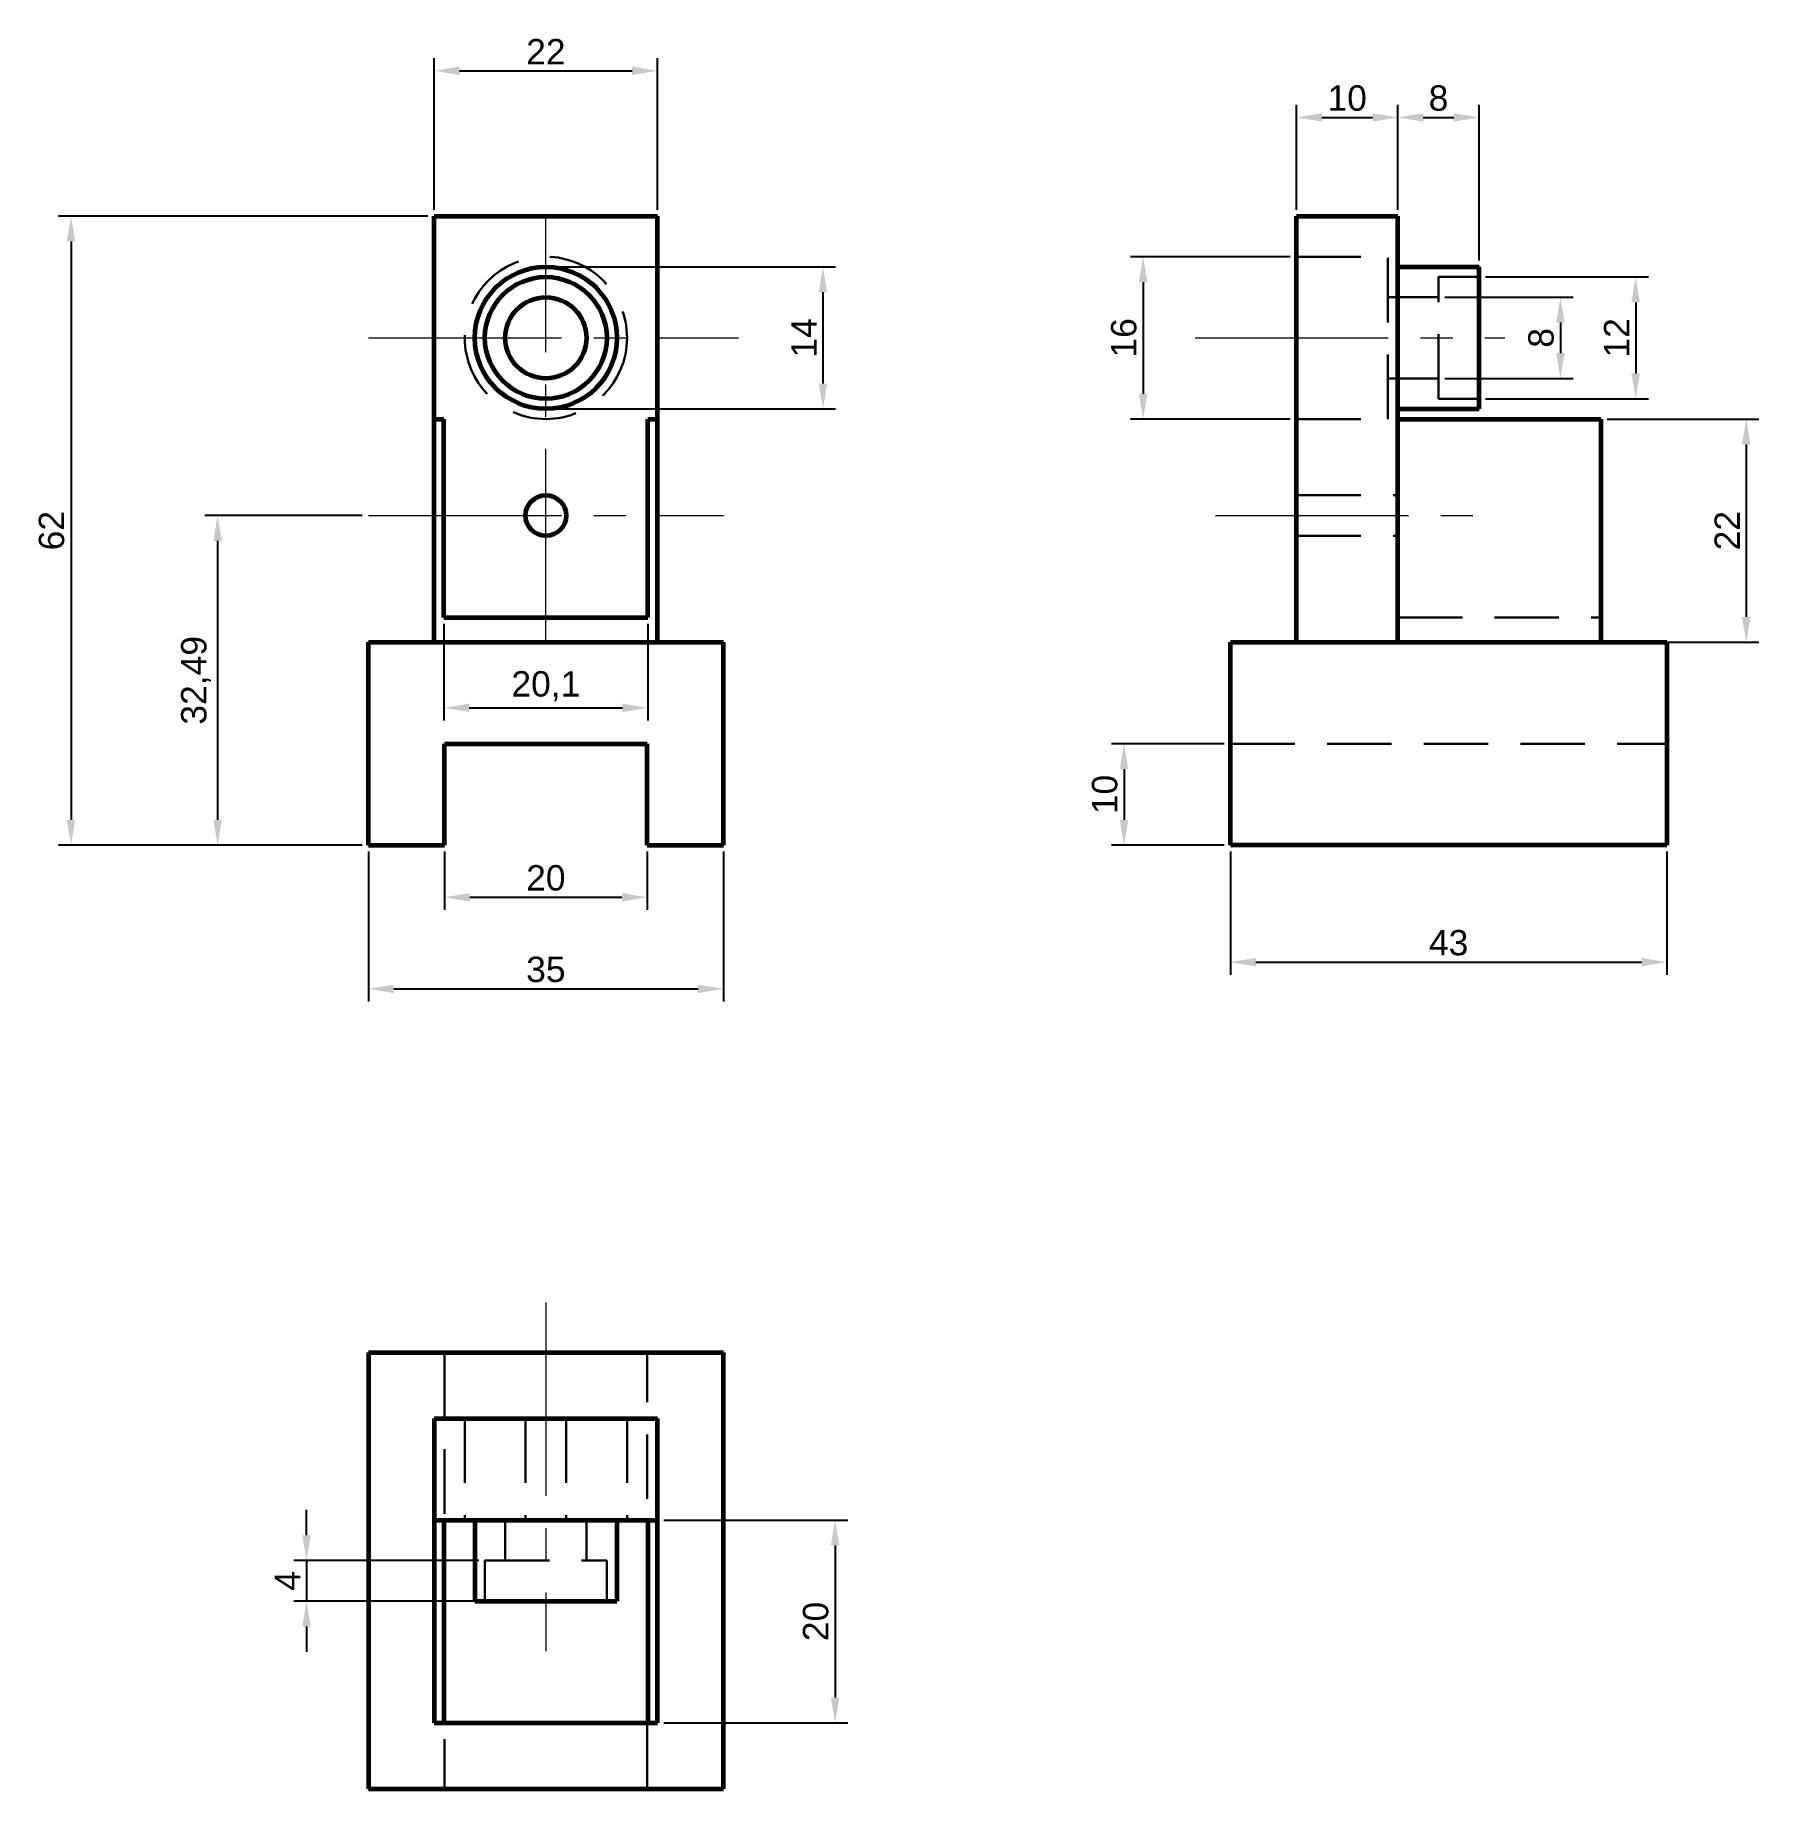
# Model space of a CAD drawing. Header units: millimetres. Extents: x -33 to 137, y 0 to 173.
import ezdxf

# ---------------------------------------------------------------- set-up
doc = ezdxf.new("R2010")
doc.units = ezdxf.units.MM
doc.linetypes.add('CENTER2', pattern=[28.575, 19.05, -3.175, 3.175, -3.175])
doc.linetypes.add('DASHED2', pattern=[9.525, 6.35, -3.175])
for name, color, linetype, lineweight in [('A', 10, 'Continuous', 60), ('B', 30, 'DASHED2', 30), ('dim', 152, 'Continuous', 20), ('E', 82, 'CENTER2', 20)]:
    doc.layers.add(name, color=color, linetype=linetype, lineweight=lineweight)
doc.styles.get("Standard").update_dxf_attribs({"font": 'arial.ttf'})
doc.dimstyles.new('ISO-25', dxfattribs={"dimtxt": 2.5, "dimasz": 2.5, "dimexe": 1.25, "dimexo": 0.625, "dimtad": 1, "dimtxsty": 'Standard', "dimcen": 2.5, "dimadec": 0, "dimazin": 0, "dimtfac": 1, "dimtmove": 0, "dimatfit": 3, "dimfxl": 1, "dimarcsym": 0})

# ---------------------------------------------------------------- blocks, each defined once
blk = doc.blocks.new('*D1')
at = {"layer": 'Defpoints', "color": 0, "transparency": 16777216}
for p in [(0, 93), (35, 93), (35, 78.85)]:
    blk.add_point(p, dxfattribs=at)
at = {"layer": 'dim', "color": 0, "lineweight": -2, "transparency": 16777216}
for p, q in [((0, 92.38), (0, 77.6)), ((35, 92.38), (35, 77.6)), ((2.5, 78.85), (32.5, 78.85))]:
    blk.add_line(p, q, dxfattribs=at)
at = {"layer": 'dim', "color": 0, "transparency": 16777216}
for points in [[(2.5, 79.26), (2.5, 78.43), (0, 78.85)], [(32.5, 79.26), (32.5, 78.43), (35, 78.85)]]:
    blk.add_solid(points, dxfattribs=at)
at = {"layer": 'dim', "color": 0, "transparency": 16777216, "insert": (17.5, 80.75), "char_height": 2.5, "attachment_point": 5}
blk.add_mtext('35', dxfattribs=at)
blk = doc.blocks.new('*D7')
at = {"layer": 'Defpoints', "color": 0, "transparency": 16777216}
for p in [(7.5, 93), (27.5, 93), (27.5, 87.87)]:
    blk.add_point(p, dxfattribs=at)
at = {"layer": 'dim', "color": 0, "lineweight": -2, "transparency": 16777216}
for p, q in [((7.5, 92.38), (7.5, 86.62)), ((27.5, 92.38), (27.5, 86.62)), ((10, 87.87), (25, 87.87))]:
    blk.add_line(p, q, dxfattribs=at)
at = {"layer": 'dim', "color": 0, "transparency": 16777216}
for points in [[(10, 88.28), (10, 87.45), (7.5, 87.87)], [(25, 88.28), (25, 87.45), (27.5, 87.87)]]:
    blk.add_solid(points, dxfattribs=at)
at = {"layer": 'dim', "color": 0, "transparency": 16777216, "insert": (17.5, 89.77), "char_height": 2.5, "attachment_point": 5}
blk.add_mtext('20', dxfattribs=at)
blk = doc.blocks.new('*D12')
at = {"layer": 'Defpoints', "color": 0, "transparency": 16777216}
for p in [(0, 125.49), (-14.86, 93), (0, 93)]:
    blk.add_point(p, dxfattribs=at)
at = {"layer": 'dim', "color": 0, "lineweight": -2, "transparency": 16777216}
for p, q in [((-0.62, 125.49), (-16.11, 125.49)), ((-14.86, 122.99), (-14.86, 95.5)), ((-0.62, 93), (-16.11, 93))]:
    blk.add_line(p, q, dxfattribs=at)
at = {"layer": 'dim', "color": 0, "transparency": 16777216}
for points in [[(-15.27, 122.99), (-14.44, 122.99), (-14.86, 125.49)], [(-15.27, 95.5), (-14.44, 95.5), (-14.86, 93)]]:
    blk.add_solid(points, dxfattribs=at)
at = {"layer": 'dim', "color": 0, "transparency": 16777216, "insert": (-16.98, 109.25), "char_height": 2.5, "attachment_point": 5, "rotation": 90}
blk.add_mtext('32,49', dxfattribs=at)
blk = doc.blocks.new('*D14')
at = {"layer": 'Defpoints', "color": 0, "transparency": 16777216}
for p in [(6.5, 155), (-29.31, 93), (0, 93)]:
    blk.add_point(p, dxfattribs=at)
at = {"layer": 'dim', "color": 0, "lineweight": -2, "transparency": 16777216}
for p, q in [((5.88, 155), (-30.56, 155)), ((-29.31, 152.5), (-29.31, 95.5)), ((-0.62, 93), (-30.56, 93))]:
    blk.add_line(p, q, dxfattribs=at)
at = {"layer": 'dim', "color": 0, "transparency": 16777216}
for points in [[(-29.73, 152.5), (-28.9, 152.5), (-29.31, 155)], [(-29.73, 95.5), (-28.9, 95.5), (-29.31, 93)]]:
    blk.add_solid(points, dxfattribs=at)
at = {"layer": 'dim', "color": 0, "transparency": 16777216, "insert": (-31.22, 124), "char_height": 2.5, "attachment_point": 5, "rotation": 90}
blk.add_mtext('62', dxfattribs=at)
blk = doc.blocks.new('*D16')
at = {"layer": 'Defpoints', "color": 0, "transparency": 16777216}
for p in [(28.5, 169.32), (6.5, 155), (28.5, 155)]:
    blk.add_point(p, dxfattribs=at)
at = {"layer": 'dim', "color": 0, "lineweight": -2, "transparency": 16777216}
for p, q in [((6.5, 155.62), (6.5, 170.57)), ((28.5, 155.62), (28.5, 170.57)), ((9, 169.32), (26, 169.32))]:
    blk.add_line(p, q, dxfattribs=at)
at = {"layer": 'dim', "color": 0, "transparency": 16777216}
for points in [[(9, 169.74), (9, 168.9), (6.5, 169.32)], [(26, 169.74), (26, 168.9), (28.5, 169.32)]]:
    blk.add_solid(points, dxfattribs=at)
at = {"layer": 'dim', "color": 0, "transparency": 16777216, "insert": (17.5, 171.2), "char_height": 2.5, "attachment_point": 5}
blk.add_mtext('22', dxfattribs=at)
blk = doc.blocks.new('*D17')
at = {"layer": 'Defpoints', "color": 0, "transparency": 16777216}
for p in [(7.45, 115.44), (27.55, 115.44), (27.55, 106.54)]:
    blk.add_point(p, dxfattribs=at)
at = {"layer": 'dim', "color": 0, "lineweight": -2, "transparency": 16777216}
for p, q in [((7.45, 114.82), (7.45, 105.29)), ((27.55, 114.82), (27.55, 105.29)), ((9.95, 106.54), (25.05, 106.54))]:
    blk.add_line(p, q, dxfattribs=at)
at = {"layer": 'dim', "color": 0, "transparency": 16777216}
for points in [[(9.95, 106.96), (9.95, 106.13), (7.45, 106.54)], [(25.05, 106.96), (25.05, 106.13), (27.55, 106.54)]]:
    blk.add_solid(points, dxfattribs=at)
at = {"layer": 'dim', "color": 0, "transparency": 16777216, "insert": (17.5, 108.67), "char_height": 2.5, "attachment_point": 5}
blk.add_mtext('20,1', dxfattribs=at)
blk = doc.blocks.new('*D18')
at = {"layer": 'Defpoints', "color": 0, "transparency": 16777216}
for p in [(17.5, 150), (17.5, 136), (44.82, 136)]:
    blk.add_point(p, dxfattribs=at)
at = {"layer": 'dim', "color": 0, "lineweight": -2, "transparency": 16777216}
for p, q in [((18.12, 150), (46.07, 150)), ((44.82, 147.5), (44.82, 138.5)), ((18.12, 136), (46.07, 136))]:
    blk.add_line(p, q, dxfattribs=at)
at = {"layer": 'dim', "color": 0, "transparency": 16777216}
for points in [[(44.4, 147.5), (45.23, 147.5), (44.82, 150)], [(44.4, 138.5), (45.23, 138.5), (44.82, 136)]]:
    blk.add_solid(points, dxfattribs=at)
at = {"layer": 'dim', "color": 0, "transparency": 16777216, "insert": (42.94, 143), "char_height": 2.5, "attachment_point": 5, "rotation": 90}
blk.add_mtext('14', dxfattribs=at)
blk = doc.blocks.new('*D19')
at = {"layer": 'Defpoints', "color": 0, "transparency": 16777216}
for p in [(109.5, 149), (109.5, 137), (124.94, 137)]:
    blk.add_point(p, dxfattribs=at)
at = {"layer": 'dim', "color": 0, "lineweight": -2, "transparency": 16777216}
for p, q in [((110.12, 149), (126.19, 149)), ((124.94, 146.5), (124.94, 139.5)), ((110.12, 137), (126.19, 137))]:
    blk.add_line(p, q, dxfattribs=at)
at = {"layer": 'dim', "color": 0, "transparency": 16777216}
for points in [[(124.52, 146.5), (125.35, 146.5), (124.94, 149)], [(124.52, 139.5), (125.35, 139.5), (124.94, 137)]]:
    blk.add_solid(points, dxfattribs=at)
at = {"layer": 'dim', "color": 0, "transparency": 16777216, "insert": (123.06, 143), "char_height": 2.5, "attachment_point": 5, "rotation": 90}
blk.add_mtext('12', dxfattribs=at)
blk = doc.blocks.new('*D20')
at = {"layer": 'Defpoints', "color": 0, "transparency": 16777216}
for p in [(105.5, 147), (105.5, 139), (117.52, 139)]:
    blk.add_point(p, dxfattribs=at)
at = {"layer": 'dim', "color": 0, "lineweight": -2, "transparency": 16777216}
for p, q in [((106.12, 147), (118.77, 147)), ((117.52, 144.5), (117.52, 141.5)), ((106.12, 139), (118.77, 139))]:
    blk.add_line(p, q, dxfattribs=at)
at = {"layer": 'dim', "color": 0, "transparency": 16777216}
for points in [[(117.1, 144.5), (117.94, 144.5), (117.52, 147)], [(117.1, 141.5), (117.94, 141.5), (117.52, 139)]]:
    blk.add_solid(points, dxfattribs=at)
at = {"layer": 'dim', "color": 0, "transparency": 16777216, "insert": (115.62, 143), "char_height": 2.5, "attachment_point": 5, "rotation": 90}
blk.add_mtext('8', dxfattribs=at)
blk = doc.blocks.new('*D23')
at = {"layer": 'Defpoints', "color": 0, "transparency": 16777216}
for p in [(85, 103), (74.5, 93), (85, 93)]:
    blk.add_point(p, dxfattribs=at)
at = {"layer": 'dim', "color": 0, "lineweight": -2, "transparency": 16777216}
for p, q in [((84.38, 103), (73.25, 103)), ((74.5, 100.5), (74.5, 95.5)), ((84.38, 93), (73.25, 93))]:
    blk.add_line(p, q, dxfattribs=at)
at = {"layer": 'dim', "color": 0, "transparency": 16777216}
for points in [[(74.08, 100.5), (74.92, 100.5), (74.5, 103)], [(74.08, 95.5), (74.92, 95.5), (74.5, 93)]]:
    blk.add_solid(points, dxfattribs=at)
at = {"layer": 'dim', "color": 0, "transparency": 16777216, "insert": (72.6, 98), "char_height": 2.5, "attachment_point": 5, "rotation": 90}
blk.add_mtext('10', dxfattribs=at)
blk = doc.blocks.new('*D24')
at = {"layer": 'Defpoints', "color": 0, "transparency": 16777216}
for p in [(85, 93), (128, 93), (128, 81.48)]:
    blk.add_point(p, dxfattribs=at)
at = {"layer": 'dim', "color": 0, "lineweight": -2, "transparency": 16777216}
for p, q in [((85, 92.38), (85, 80.23)), ((128, 92.38), (128, 80.23)), ((87.5, 81.48), (125.5, 81.48))]:
    blk.add_line(p, q, dxfattribs=at)
at = {"layer": 'dim', "color": 0, "transparency": 16777216}
for points in [[(87.5, 81.89), (87.5, 81.06), (85, 81.48)], [(125.5, 81.89), (125.5, 81.06), (128, 81.48)]]:
    blk.add_solid(points, dxfattribs=at)
at = {"layer": 'dim', "color": 0, "transparency": 16777216, "insert": (106.5, 83.38), "char_height": 2.5, "attachment_point": 5}
blk.add_mtext('43', dxfattribs=at)
blk = doc.blocks.new('*D26')
at = {"layer": 'Defpoints', "color": 0, "transparency": 16777216}
for p in [(101.5, 164.72), (91.5, 155), (101.5, 155)]:
    blk.add_point(p, dxfattribs=at)
at = {"layer": 'dim', "color": 0, "lineweight": -2, "transparency": 16777216}
for p, q in [((91.5, 155.62), (91.5, 165.97)), ((101.5, 155.62), (101.5, 165.97)), ((94, 164.72), (99, 164.72))]:
    blk.add_line(p, q, dxfattribs=at)
at = {"layer": 'dim', "color": 0, "transparency": 16777216}
for points in [[(94, 165.14), (94, 164.31), (91.5, 164.72)], [(99, 165.14), (99, 164.31), (101.5, 164.72)]]:
    blk.add_solid(points, dxfattribs=at)
at = {"layer": 'dim', "color": 0, "transparency": 16777216, "insert": (96.5, 166.62), "char_height": 2.5, "attachment_point": 5}
blk.add_mtext('10', dxfattribs=at)
blk = doc.blocks.new('*D27')
at = {"layer": 'Defpoints', "color": 0, "transparency": 16777216}
for p in [(109.5, 164.72), (101.5, 155), (109.5, 150)]:
    blk.add_point(p, dxfattribs=at)
at = {"layer": 'dim', "color": 0, "lineweight": -2, "transparency": 16777216}
for p, q in [((101.5, 155.62), (101.5, 165.97)), ((109.5, 150.62), (109.5, 165.97)), ((104, 164.72), (107, 164.72))]:
    blk.add_line(p, q, dxfattribs=at)
at = {"layer": 'dim', "color": 0, "transparency": 16777216}
for points in [[(104, 165.14), (104, 164.31), (101.5, 164.72)], [(107, 165.14), (107, 164.31), (109.5, 164.72)]]:
    blk.add_solid(points, dxfattribs=at)
at = {"layer": 'dim', "color": 0, "transparency": 16777216, "insert": (105.5, 166.62), "char_height": 2.5, "attachment_point": 5}
blk.add_mtext('8', dxfattribs=at)
blk = doc.blocks.new('*D28')
at = {"layer": 'Defpoints', "color": 0, "transparency": 16777216}
for p in [(11.5, 22.5), (-6.1, 18.5), (11.5, 18.5)]:
    blk.add_point(p, dxfattribs=at)
at = {"layer": 'dim', "color": 0, "lineweight": -2, "transparency": 16777216}
for p, q in [((-6.1, 25), (-6.1, 27.5)), ((10.88, 22.5), (-7.35, 22.5)), ((-6.1, 22.5), (-6.1, 18.5)), ((10.88, 18.5), (-7.35, 18.5)), ((-6.1, 16), (-6.1, 13.5))]:
    blk.add_line(p, q, dxfattribs=at)
at = {"layer": 'dim', "color": 0, "transparency": 16777216}
for points in [[(-6.51, 25), (-5.68, 25), (-6.1, 22.5)], [(-6.51, 16), (-5.68, 16), (-6.1, 18.5)]]:
    blk.add_solid(points, dxfattribs=at)
at = {"layer": 'dim', "color": 0, "transparency": 16777216, "insert": (-7.97, 20.5), "char_height": 2.5, "attachment_point": 5, "rotation": 90}
blk.add_mtext('4', dxfattribs=at)
blk = doc.blocks.new('*D30')
at = {"layer": 'Defpoints', "color": 0, "transparency": 16777216}
for p in [(28.5, 26.5), (28.5, 6.5), (46.01, 6.5)]:
    blk.add_point(p, dxfattribs=at)
at = {"layer": 'dim', "color": 0, "lineweight": -2, "transparency": 16777216}
for p, q in [((29.12, 26.5), (47.26, 26.5)), ((46.01, 24), (46.01, 9)), ((29.12, 6.5), (47.26, 6.5))]:
    blk.add_line(p, q, dxfattribs=at)
at = {"layer": 'dim', "color": 0, "transparency": 16777216}
for points in [[(45.6, 24), (46.43, 24), (46.01, 26.5)], [(45.6, 9), (46.43, 9), (46.01, 6.5)]]:
    blk.add_solid(points, dxfattribs=at)
at = {"layer": 'dim', "color": 0, "transparency": 16777216, "insert": (44.11, 16.5), "char_height": 2.5, "attachment_point": 5, "rotation": 90}
blk.add_mtext('20', dxfattribs=at)
blk = doc.blocks.new('*D31')
at = {"layer": 'Defpoints', "color": 0, "transparency": 16777216}
for p in [(91.5, 151), (76.38, 135), (91.5, 135)]:
    blk.add_point(p, dxfattribs=at)
at = {"layer": 'dim', "color": 0, "lineweight": -2, "transparency": 16777216}
for p, q in [((90.88, 151), (75.13, 151)), ((76.38, 148.5), (76.38, 137.5)), ((90.88, 135), (75.13, 135))]:
    blk.add_line(p, q, dxfattribs=at)
at = {"layer": 'dim', "color": 0, "transparency": 16777216}
for points in [[(75.96, 148.5), (76.8, 148.5), (76.38, 151)], [(75.96, 137.5), (76.8, 137.5), (76.38, 135)]]:
    blk.add_solid(points, dxfattribs=at)
at = {"layer": 'dim', "color": 0, "transparency": 16777216, "insert": (74.48, 143), "char_height": 2.5, "attachment_point": 5, "rotation": 90}
blk.add_mtext('16', dxfattribs=at)
blk = doc.blocks.new('*D37')
at = {"layer": 'Defpoints', "color": 0, "transparency": 16777216}
for p in [(121.5, 135), (121.5, 113), (135.84, 113)]:
    blk.add_point(p, dxfattribs=at)
at = {"layer": 'dim', "color": 0, "lineweight": -2, "transparency": 16777216}
for p, q in [((122.12, 135), (137.09, 135)), ((135.84, 132.5), (135.84, 115.5)), ((122.12, 113), (137.09, 113))]:
    blk.add_line(p, q, dxfattribs=at)
at = {"layer": 'dim', "color": 0, "transparency": 16777216}
for points in [[(135.42, 132.5), (136.26, 132.5), (135.84, 135)], [(135.42, 115.5), (136.26, 115.5), (135.84, 113)]]:
    blk.add_solid(points, dxfattribs=at)
at = {"layer": 'dim', "color": 0, "transparency": 16777216, "insert": (133.96, 124), "char_height": 2.5, "attachment_point": 5, "rotation": 90}
blk.add_mtext('22', dxfattribs=at)

msp = doc.modelspace()

# ---------------------------------------------------------------- linework, layer by layer
at = {"layer": 'A'}
for p, q in [((6.5, 113), (6.5, 155)), ((6.5, 155), (28.5, 155)), ((28.5, 113), (28.5, 155)), ((91.5, 155), (101.5, 155)), ((91.5, 113), (91.5, 155)), ((101.5, 113), (101.5, 155)), ((101.5, 150), (109.5, 150)), ((109.5, 136), (109.5, 150)), ((6.5, 135), (7.45, 135)), ((7.45, 115.443), (7.45, 135)), ((27.55, 115.443), (27.55, 135)), ((27.55, 135), (28.5, 135)), ((101.5, 136), (109.5, 136)), ((101.5, 135), (121.5, 135)), ((121.5, 135), (121.5, 113)), ((7.45, 115.443), (27.55, 115.443)), ((0, 93), (0, 113)), ((0, 113), (35, 113)), ((35, 93), (35, 113)), ((85, 93), (85, 113)), ((85, 113), (128, 113)), ((128, 113), (128, 93)), ((7.5, 103), (27.5, 103)), ((7.5, 93), (7.5, 103)), ((27.5, 93), (27.5, 103)), ((0, 93), (7.5, 93)), ((27.5, 93), (35, 93)), ((128, 93), (85, 93)), ((0, 43), (35, 43)), ((0, 43), (0, 0)), ((35, 0), (35, 43)), ((6.5, 36.5), (28.5, 36.5)), ((6.5, 36.5), (6.5, 6.5)), ((28.5, 6.5), (28.5, 36.5)), ((6.5, 26.5), (28.5, 26.5)), ((7.45, 26.5), (7.45, 6.5)), ((10.5, 26.5), (10.5, 18.5)), ((24.5, 26.5), (24.5, 18.5)), ((27.55, 26.5), (27.55, 6.5)), ((10.5, 18.5), (24.5, 18.5)), ((6.5, 6.5), (28.5, 6.5)), ((0, 0), (35, 0))]:
    msp.add_line(p, q, dxfattribs=at)
for centre, radius in [((17.5, 143), 7), ((17.5, 143), 6), ((17.5, 143), 4), ((17.5, 125.493), 2)]:
    msp.add_circle(centre, radius, dxfattribs=at)
at = {"layer": 'B'}
for p, q in [((91.5, 151), (100.5, 151)), ((100.5, 135), (100.5, 151)), ((105.5, 149), (109.5, 149)), ((105.5, 137), (105.5, 149)), ((100.5, 147), (105.5, 147)), ((100.5, 139), (105.5, 139)), ((105.5, 137), (109.5, 137)), ((91.5, 135), (100.5, 135)), ((91.5, 127.493), (101.5, 127.493)), ((91.5, 123.493), (101.5, 123.493)), ((101.5, 115.443), (121.5, 115.443)), ((85, 103), (128, 103)), ((7.5, 43), (7.5, 0)), ((27.5, 0), (27.5, 43)), ((9.5, 36.5), (9.5, 26.5)), ((15.5, 36.5), (15.5, 26.5)), ((19.5, 36.5), (19.5, 26.5)), ((25.5, 36.5), (25.5, 26.5)), ((13.5, 26.5), (13.5, 22.5)), ((21.5, 26.5), (21.5, 22.5)), ((11.5, 22.5), (11.5, 18.5)), ((11.5, 22.5), (23.5, 22.5)), ((23.5, 22.5), (23.5, 18.5))]:
    msp.add_line(p, q, dxfattribs=at)
msp.add_circle((17.5, 143), 8, dxfattribs=at)
at = {"layer": 'E'}
for p, q in [((17.5, 113), (17.5, 155)), ((0, 143), (36.5, 143)), ((81.5, 143), (112.039, 143)), ((0, 125.493), (35, 125.493)), ((83.5, 125.493), (109.5, 125.493)), ((17.5, 47.928), (17.5, 13.571))]:
    msp.add_line(p, q, dxfattribs=at)

# ---------------------------------------------------------------- dimensions: what is measured, and where the dimension line sits
at = {"layer": 'dim'}
for base, p1, p2, picture, middle in [((28.5, 169.318), (6.5, 155), (28.5, 155), '*D16', (17.5, 169.318)), ((35, 78.846), (0, 93), (35, 93), '*D1', (17.5, 78.846))]:
    dim = msp.add_linear_dim(base=base, p1=p1, p2=p2, dimstyle='ISO-25', dxfattribs=at)
    dim.commit()
    dim.dimension.update_dxf_attribs({"geometry": picture, "text_midpoint": middle, "dimtype": 160})
for base, p1, p2, picture, middle in [((101.5, 164.722), (91.5, 155), (101.5, 155), '*D26', (96.5, 166.623)), ((109.5, 164.722), (101.5, 155), (109.5, 150), '*D27', (105.5, 166.623)), ((27.55, 106.542), (7.45, 115.443), (27.55, 115.443), '*D17', (17.5, 108.669)), ((27.5, 87.865), (7.5, 93), (27.5, 93), '*D7', (17.5, 89.767)), ((128, 81.478), (85, 93), (128, 93), '*D24', (106.5, 83.38))]:
    dim = msp.add_linear_dim(base=base, p1=p1, p2=p2, dimstyle='ISO-25', dxfattribs=at)
    dim.commit()
    dim.dimension.update_dxf_attribs({"geometry": picture, "text_midpoint": middle})
for base, p1, p2, picture, middle in [((-29.314, 93), (6.5, 155), (0, 93), '*D14', (-31.216, 124)), ((76.379, 135), (91.5, 151), (91.5, 135), '*D31', (74.477, 143)), ((44.817, 136), (17.5, 150), (17.5, 136), '*D18', (42.937, 143)), ((124.935, 137), (109.5, 149), (109.5, 137), '*D19', (123.055, 143)), ((117.521, 139), (105.5, 147), (105.5, 139), '*D20', (115.619, 143)), ((135.84, 113), (121.5, 135), (121.5, 113), '*D37', (133.96, 124)), ((-14.855, 93), (0, 125.493), (0, 93), '*D12', (-16.983, 109.246)), ((74.499, 93), (85, 103), (85, 93), '*D23', (72.598, 98)), ((-6.097, 18.5), (11.5, 22.5), (11.5, 18.5), '*D28', (-7.972, 20.5)), ((46.012, 6.5), (28.5, 26.5), (28.5, 6.5), '*D30', (44.11, 16.5))]:
    dim = msp.add_linear_dim(base=base, p1=p1, p2=p2, angle=90, dimstyle='ISO-25', dxfattribs=at)
    dim.commit()
    dim.dimension.update_dxf_attribs({"geometry": picture, "text_midpoint": middle})

doc.saveas('drawing.dxf')
